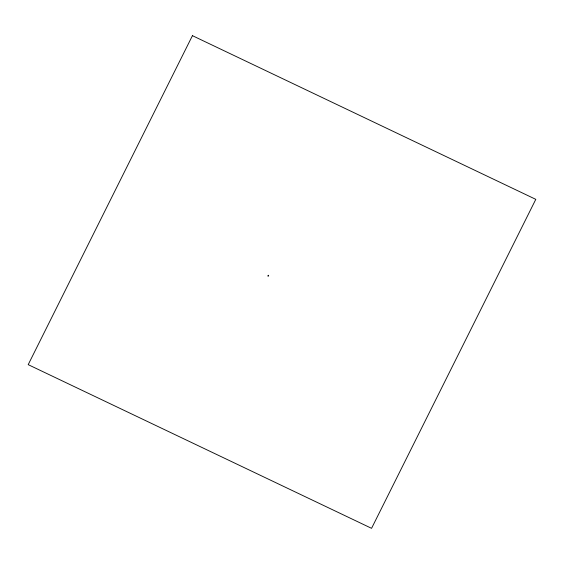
<?xml version="1.0" encoding="UTF-8"?>
<svg xmlns="http://www.w3.org/2000/svg" width="564" height="564" viewBox="0 0 564 564"><rect width="100%" height="100%" fill="white"/><g stroke="black" fill="none" stroke-linecap="round" stroke-linejoin="round"><path stroke-width="0.85" d="M267.956 276.156L268.21 276.233M268.668 275.253L268.231 275.627M268.126 275.775A0.846 0.811 11.9 0 1 268.245 275.528M268.316 275.556A0.846 0.811 11.9 0 1 268.196 275.803M192.437 35.673L28.2 364.647L371.563 528.327L535.8 199.353L192.437 35.673"/></g></svg>
